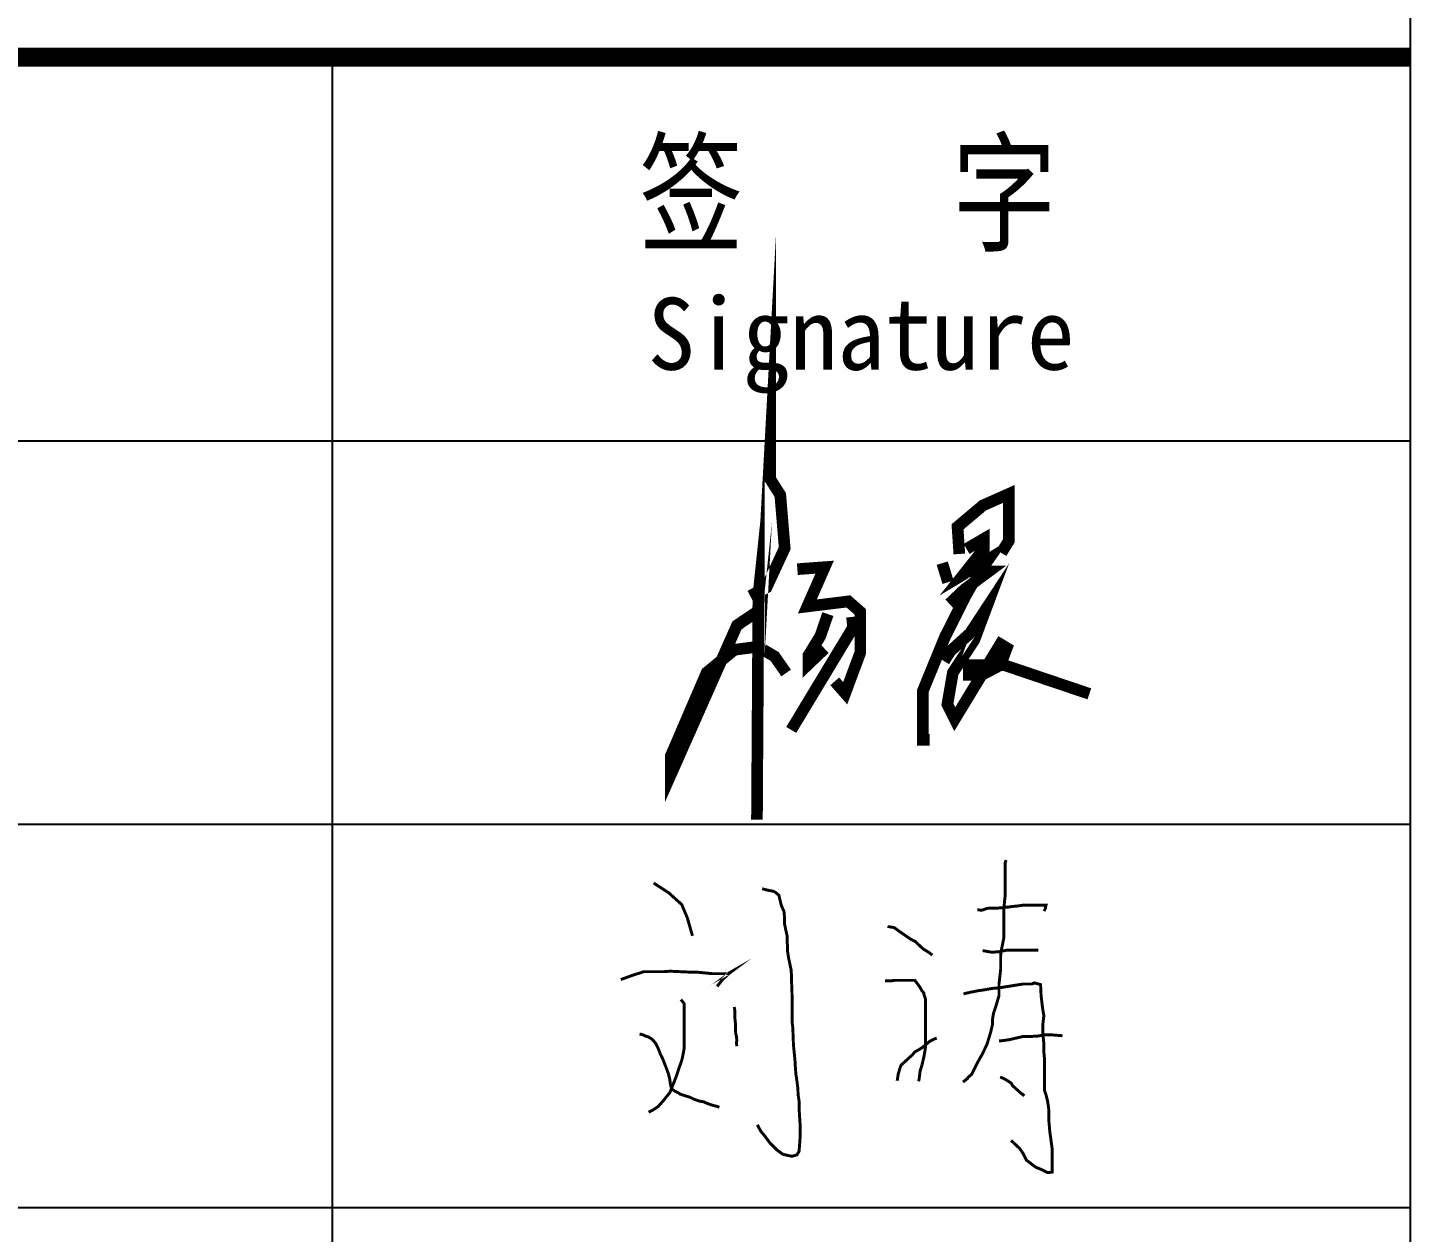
# Model space of a CAD drawing. Extents: x -809667 to 586099, y 3084146 to 3634412.
# Drawn here: x -806513 to -803607, y 3428281 to 3430794 of the extents above; entities that cross this region are included whole.
import ezdxf
from ezdxf.enums import TextEntityAlignment as Align

# ---------------------------------------------------------------- set-up
doc = ezdxf.new("R2010")
doc.units = 0
doc.header["$LTSCALE"] = 0.5
doc.layers.get('0').update_dxf_attribs({"linetype": 'CONTINUOUS'})
doc.layers.add('P-图框', color=7, linetype='CONTINUOUS')
doc.styles.add('STYLE-ARIAL', font='')
doc.styles.add('图签', font='', dxfattribs={"width": 0.66})
doc.styles.get('STYLE-ARIAL').set_extended_font_data('NSimSun')
doc.styles.get('图签').set_extended_font_data('SimSun')

# ---------------------------------------------------------------- blocks, each defined once
blk = doc.blocks.new('A$C9ec033b9')
at = {"const_width": 0.3}
for points in [[(-2.52999056695262, 0.1383978496014606), (-2.110027906252071, 0.361462214437779), (-1.641571502259467, 1.372591716673924), (-1.755792142590508, 2.741000454640016), (-2.012365633447189, 3.144825889350614), (-2.012365633447189, 4.023876217223005), (-2.119465247669723, 2.063517045957269), (-2.320009236631449, 0.1511383501056116), (-2.356866298941895, -5.622258406336186), (-2.328427734377328, -1.167559470079141), (-2.935925792320631, -1.244599247729639), (-3.651645955746062, -1.832917818101123), (-4.578980277816299, -3.986869921151083), (-4.578980277816299, -4.466753265500301), (-4.218812581442762, -3.654643368266989), (-3.791011338180397, -2.690032640442951), (-3.435416527208872, -1.8882337329851), (-2.870738006196916, -0.6149906845239457), (-2.322554884420242, -0.247619284724351), (-2.328427734377328, -1.167559470079141), (-1.900237024121452, -1.419271519524045), (-1.604715406720061, -1.843783935444662)], [(2.857522966049146, 1.221692085178802), (2.810864100290928, 1.921070803829934), (3.464082419988699, 2.471249410300516), (4.135964672605041, 2.76965061709052), (4.135964672605041, 2.322048315720167), (4.135964672605041, 1.566719063790515), (3.93999821000034, 1.24966735180351)], [(3.044156495423522, 1.352242674533045), (3.492077352711931, 1.613343853270635), (3.492077352711931, 1.352242674533045), (3.277448890556116, 1.081815751997055), (2.980415063037071, 0.7075599657255225), (3.40187253250042, 0.9616322304063942), (3.613274009607267, 1.089073920127703), (3.391518719028682, 0.7703803127806168), (3.613094193628058, 0.7703803127806168), (2.996378141746391, 0.3127852308680303), (2.60110802098643, -0.06084279116475955), (3.084726424014661, 0.3783384774869774), (3.204182350484189, 0.4669731810863595), (3.029485209495761, 0.1642649263667408), (2.489207562932279, -0.9103548840794247), (1.914034374814946, -2.314533100317931), (1.914034374814946, -3.56480363412993), (2.094126923708245, -3.56480363412993)], [(2.417227774567436, 0.9846022653218824), (2.566146740922704, 0.4935187940427568)], [(-1.316455959808081, 0.829779986088397), (-0.6126944025745615, 0.8812832801195327), (-1.058291210560128, -0.1298727464163676), (0, 0), (0.3063472012872808, -0.269023099943297), (0.3063472012872808, -1.317285625438672), (-0.08354976400732994, -2.365549133304739), (-0.3527643813285977, -2.059419534401968)], [(2.463786099047866, -1.537849830376217), (2.624920825124718, -1.282113434863277), (3.136758837325033, -0.8179973071673885), (3.534855713543948, -0.2118062774534337), (3.241022028727457, -0.9979606835695449), (2.691270304494537, -1.831474700244144), (2.549093401117716, -2.655516598344548), (2.738663894648198, -3.034385623526759), (3.193630372115877, -2.28611772696604), (3.545327781699598, -1.707692955184029), (3.914733683865052, -1.100143627729267), (4.078716163639911, -1.199849269964034), (3.913994767004624, -1.642039205267793), (3.431068522157148, -1.895611274492694), (3.098845125350635, -1.895611274492694), (3.098845125350635, -1.642039205267793), (3.383200865588151, -1.642039205267793), (4.018257958407048, -1.642039205267793), (6.207786910585128, -2.380835965654114)], [(0.09283242665696889, -0.3988968287303578), (0.1206823480315506, -0.6679199286736548), (-0.5848444811999798, -1.836779558187118), (-1.473656308546197, -3.309290907345712)], [(-0.5293379870709032, -0.3264413105789572), (-0.7242855029762723, -0.8923183670558501), (-1.030634637747426, -1.393258067924762), (-1.030634637747426, -1.615898044139612), (-0.6128877510782331, -1.217001215438358)]]:
    blk.add_lwpolyline(points, dxfattribs=at)
blk = doc.blocks.new('A$C87ed5627')
at = {"const_width": 30}
for points in [[(2180.861539294245, 1393.017318532977), (2169.719395295018, 1365.184899801694), (2169.719395295018, 1298.387004909746), (2169.719395295018, 1237.155638732482), (2169.719395295018, 1209.323220001184), (2169.719395295018, 1125.825963807307), (2169.719395295018, 1109.126490084323), (2169.719395295018, 1064.594597630043), (2169.719395295018, 1020.062705175762), (2164.148208297498, 969.9642840067972), (2158.577021300036, 897.5999728212337), (2158.577021300036, 841.9351353586535), (2158.577021300036, 775.1372404667054), (2158.577021300036, 680.5070392645284), (2158.577021300036, 608.1427280789503), (2141.863920298987, 524.6453594640188), (2130.721776299761, 468.9805220014387), (2125.15058930224, 418.882100832474), (2125.15058930224, 279.7200071760162), (2114.008445303014, 179.5232772591553), (2108.437258305494, 134.9913848048745), (2108.437258305494, 57.06054490462702), (2108.437258305494, 12.52865245034627), (2080.581783309521, -82.10166117289918), (2052.726308313489, -165.5989173667767), (2041.584164314263, -232.3968122587103), (2041.584164314263, -282.495121006621), (2024.870833317516, -354.8594321921846), (2008.157732316526, -410.5243820758333), (1985.873214322259, -482.8886932613968), (1935.733451327716, -588.6519518929417), (1919.02012033097, -616.4843706242391), (1891.164645334997, -666.5826793721353), (1829.882738341228, -789.0454117266636), (1790.884889350215, -822.4443591726449), (1785.31393234845, -833.5773041809443), (1757.458457352477, -855.8433066186117), (1740.74512635573, -866.9762516269257)], [(-1410.939273948112, 1159.337557153965), (-1255.680874432146, 1058.178278133695), (-1124.493369883101, 939.5830550358078), (-1068.270219360886, 805.3831144831929), (-1015.170411092986, 621.2483254018443)], [(-305.3766240656842, 1101.549985263613), (-269.1453939242638, 1091.206798191706), (-222.562515168509, 1080.863498698745), (-191.5073393299826, 1075.691905162777), (-170.8038121056743, 1065.348718090871), (-134.5725819642539, 1034.31915687515), (-113.8690547399456, 946.4020667639124), (-103.5174061256694, 915.3725055481918), (-82.81387890141923, 868.8281637245964), (-77.63805459428113, 811.9405224080401), (-77.63805459428113, 744.7098064406309), (-56.93452736997278, 646.4495292575011), (-51.75870306283468, 625.7631551136728), (-51.75870306283468, 579.2187008690235), (-46.58287875569658, 506.8163913656608), (-46.58287875569658, 465.4436430780188), (-36.23100014566444, 398.2129271106096), (-10.3516486142762, 274.0945698266441), (-5.1758243071381, 196.5206667873281), (-5.1758243071381, 144.8046190067253), (0, 0), (0, -25.85796767978172), (0.4627514444873668, -190.0000205486431), (0.9781719151651487, -259.5061387413443), (5.955509891966358, -303.7096492835553), (8.42152429925045, -355.4514414865698), (10.88753870653454, -409.6570536090294), (13.41404199542012, -488.4111529211223), (21.59223079355434, -570.9423749587877), (28.9525547127123, -643.6678950055066), (33.06832861853763, -715.9607063978328), (37.97505790082505, -783.7833192385733), (49.42447621905012, -859.7774815629818), (59.24322468577884, -939.3134693373868), (60.87895444373135, -994.87903900526), (70.69264300400391, -1060.250310664051), (72.3394125578343, -1152.010964346453), (75.96667549543781, -1220.258866051721), (81.15560956019908, -1292.845096406891), (81.15560956019908, -1365.431439183129), (81.15560956019908, -1432.832922738482), (75.96667549543781, -1510.604012314521), (70.7775114349206, -1572.820749070088), (50.02154518017778, -1609.113976668727), (-1.868715450400487, -1624.668104647091), (-95.27136858197628, -1603.929229868925), (-157.5394973420189, -1557.266621091723), (-224.9967901625787, -1489.865025115301), (-287.2651489184354, -1406.909301160515), (-318.3994432942127, -1370.616073561876), (-354.7224417389953, -1303.214590006508)], [(1887.565441878629, 886.3874337034649), (1925.884803413763, 882.9066528882831), (1936.3355801953, 882.9066528882831), (1957.237133758434, 889.8681020975928), (1981.622432912525, 900.3102197010448), (2016.458278852399, 903.7908880951727), (2093.097231918538, 903.7908880951727), (2201.088515329233, 914.2331181196641), (2253.342399236979, 921.1944549079199), (2291.661990767869, 924.6752357231162), (2340.432129084598, 931.6365725113719), (2361.333682647673, 935.1173533265537), (2382.235236210807, 935.1173533265537), (2424.038343336957, 935.1173533265537), (2504.160811998299, 935.1173533265537), (2538.996887933987, 935.1173533265537), (2580.799995060137, 935.1173533265537), (2587.767026250658, 935.1173533265537), (2580.799995060137, 910.7523373044824), (2580.799995060137, 900.3102197010448), (2573.83273387386, 886.3874337034649), (2566.865472687583, 872.4645352848311)], [(975.2590189919574, 722.2192991490156), (982.0344637246453, 715.4494154234853), (1019.299064760678, 708.6796441190236), (1039.625398958684, 705.2947584667854), (1076.890229990473, 678.2155608278554), (1090.440889460035, 668.0607914501015), (1209.010597292276, 586.8230861122574), (1256.438480425219, 563.1287741255655), (1286.92786672432, 532.6646908343973), (1334.355749857205, 488.6609525132371), (1395.334292459709, 451.4269854965532), (1429.211516123032, 424.3477878576232)], [(1941.289228610171, 470.8359191519412), (2035.997797597374, 454.1364454289433), (2108.422078586183, 459.7029741436272), (2191.988503574161, 476.4024478666252), (2247.699453566165, 476.4024478666252), (2370.263497549458, 476.4024478666252), (2442.687778538209, 476.4024478666252), (2492.827541532693, 476.4024478666252), (2509.54087252944, 476.4024478666252)], [(-1745.988109421189, 176.0067465473403), (-1620.78992413907, 221.0408238702221), (-1510.615291095048, 256.0674034020485), (-1310.298194643634, 256.0674034020485), (-1245.195138296927, 261.0711522975762), (-1029.854029615934, 251.0635420854669), (-964.750973269227, 251.0635420854669), (-814.5129209349398, 236.0521829778445), (-654.2592437738203, 236.0521829778445), (-619.20375189482, 256.0674034020485), (-639.2354615399381, 241.0559318733576), (-659.2671711851144, 221.0408238702221), (-704.3385178866447, 181.010495442868), (-764.4336468220572, 105.9536999047414)], [(945.6236069042352, 162.4661921488878), (972.8500435301685, 162.4661921488878), (1005.5220894753, 162.4661921488878), (1043.639054752479, 167.9070341200859), (1081.756250025355, 167.9070341200859), (1141.654732596478, 167.9070341200859), (1196.107835844101, 167.9070341200859), (1250.560939091723, 167.9070341200859), (1283.232985036913, 124.3805231925362), (1299.568893011601, 102.617380149808), (1321.35018030979, 64.53171119345643), (1343.131237612222, 37.32761375846167), (1343.131237612222, 26.44604223710485), (1359.467145586968, -22.52131066167203), (1359.467145586968, -49.72529567559832), (1359.467145586968, -87.8109646319499), (1359.467145586968, -185.7455580084352), (1359.467145586968, -267.357737892351), (1359.467145586968, -327.2065498914162), (1359.467145586968, -425.1411432679015), (1359.467145586968, -512.19416512303), (1343.131237612222, -610.1286460784468), (1321.35018030979, -702.622397483734), (1305.014042339346, -751.5897503824963), (1294.123513688101, -838.6426598165563), (1288.6781343646, -860.4059152803384)], [(1746.291933803936, 30.28173633417464), (1818.716214792745, 46.98121005715802), (1902.282639780722, 63.68068378014141), (1946.8514457735, 69.24721249482536), (2041.560014760762, 85.94668621780875), (2108.413108751993, 91.51310251143877), (2247.690483732033, 113.7791049491061), (2353.541196718521, 130.4785786720895), (2442.678578708263, 130.4785786720895), (2470.534053704294, 141.6115236804035), (2531.81619069376, 124.9120499574055), (2537.411527244782, 6.962123735662317), (2542.982484246546, -37.56976871861843), (2548.553671244066, -87.66807746651466), (2554.124628245831, -126.6335536271799), (2565.267002240813, -193.4313360980595), (2559.695815243293, -237.9632285523403), (2554.124628245831, -293.628178435989), (2554.124628245831, -360.4259609068686), (2559.695815243293, -421.6573270841327), (2565.267002240813, -477.3221645467274), (2565.267002240813, -560.8195331616589), (2570.837959242577, -622.0507869178546), (2570.837959242577, -672.1492080868193), (2570.837959242577, -783.4789954330481), (2570.837959242577, -811.3114141643455), (2570.837959242577, -872.5427803416096), (2570.837959242577, -917.0746727958758), (2570.837959242577, -950.4735078208032), (2587.551290239324, -1000.571928989753), (2604.264621236071, -1067.369711460648), (2615.406765235297, -1145.300551360895), (2615.406765235297, -1251.06380999244), (2626.548909234582, -1379.092958640598), (2632.120096232044, -1418.058434801249), (2648.833197233034, -1540.521054734723), (2648.833197233034, -1612.885478341355), (2648.833197233034, -1674.116732097566), (2648.833197233034, -1735.34809827483), (2648.833197233034, -1785.44651944378), (2604.264621236071, -1791.013048158464), (2537.411527244782, -1757.614100712497), (2481.700577252777, -1735.34809827483), (2386.992008265515, -1662.983787089252), (2353.565346272022, -1596.186004618372), (2320.138914274285, -1546.087583449407), (2231.001302288787, -1462.59032725553)], [(-1133.261037782708, -27.73236398916924), (-1101.144201572577, -67.84532189456513), (-1101.144201572577, -140.0485337032151), (-1101.144201572577, -172.1389000275376), (-1101.144201572577, -260.3872949983488), (-1101.144201572577, -356.6583939712873), (-1101.144201572577, -452.9293805231864), (-1101.144201572577, -501.0649300096557), (-1101.144201572577, -533.1551839129097), (-1114.318817994616, -601.8255639562558), (-1124.424371158821, -646.0978761863225), (-1149.319570885622, -717.674677856674), (-1181.436407095753, -813.9456644085585), (-1245.67030951177, -974.3973836090736), (-1309.903981932002, -1054.623186998811), (-1366.108502798685, -1118.803919647442), (-1414.28387211173, -1150.89428597175), (-1462.459241424804, -1174.961948293931)], [(-589.7530263924855, -103.0307523821539), (-583.296585761942, -141.7377725291735), (-583.296585761942, -161.0913950237446), (-583.296585761942, -180.4449050972471), (-583.296585761942, -209.4751702075155), (-580.0681354509434, -254.6334728000948), (-576.8399151356425, -270.7613978613663), (-576.8399151356425, -293.3406053681829), (-576.8399151356425, -335.2733229485166), (-576.8399151356425, -351.4012480097736), (-573.6116948203417, -377.2059281077818), (-567.1552541897981, -406.2363056391187), (-563.9270338745555, -441.7177407738782), (-563.9270338745555, -448.1689107983839), (-567.1552541897981, -461.0713632684492), (-563.9270338745555, -503.003968427729)], [(-1554.216964968538, -379.248393899732), (-1517.973775048216, -387.2957181137026), (-1503.879175635229, -395.3431547487271), (-1493.811571769416, -399.3668168557051), (-1473.676594033546, -405.4023662266991), (-1449.514390754746, -417.4733525476477), (-1427.365800247411, -431.5563385536661), (-1411.257818058715, -449.6628742456087), (-1397.163218645728, -465.7576350946038), (-1387.095614779915, -479.8405086795537), (-1373.001245362684, -508.0063682705513), (-1356.893033178232, -544.2195520754904), (-1340.785050989536, -588.4800600944), (-1322.663456029375, -622.6813566353376), (-1310.582469387853, -650.8472162263206), (-1294.474257203401, -695.1077242452302), (-1284.406883333344, -719.2499217292352), (-1260.244680054544, -785.6407399681339), (-1250.177076188731, -825.8775858800655), (-1244.136697865848, -858.0669951569726), (-1242.123085094383, -884.2209674839396), (-1234.069094000035, -916.4104891819006), (-1230.042098452861, -926.4697006598872), (-1226.015102905687, -936.5289121378592), (-1209.907120716991, -950.6117857228237), (-1193.798908532539, -960.6709972008102), (-1177.690926343843, -968.7184338358347), (-1159.569331383682, -978.7776453138213), (-1141.447736423521, -990.8486316347553), (-1111.245154821838, -1000.907843112742), (-1040.772387752659, -1023.038153332731), (-1028.691401111137, -1029.073702703725), (-1000.502202285163, -1043.156576288689), (-940.0970390817383, -1063.274999244648), (-901.8402363899513, -1069.310548615656), (-877.6782631069073, -1081.381647357659), (-801.1648877190892, -1107.535619684626), (-764.9216977987671, -1115.582943898582), (-740.7597245157231, -1125.642155376569)], [(1070.865721374168, -854.9650733091403), (1081.756250025355, -784.2345773676352), (1103.537537323602, -713.5040814261447), (1108.982916647044, -697.1816679335752), (1168.881399218168, -642.7735854846542), (1185.217307192856, -626.4511719920847), (1223.33450246579, -593.8062325858773), (1250.560939091723, -561.1614056007384), (1299.568893011601, -533.9573081657436), (1332.240708961035, -512.19416512303), (1364.912524910411, -484.9900676880352), (1403.029720183345, -452.3452407028963), (1435.701536132779, -436.0228272103268), (1473.818731405656, -419.7004137177573)], [(2108.437258305494, -449.4897458154301), (2119.579402304778, -449.4897458154301), (2203.145827292756, -438.3568008071306), (2253.285820282996, -427.2238557988167), (2347.994389270258, -404.9578533611493), (2414.847483261547, -404.9578533611493), (2503.984865251288, -399.3913246464654), (2570.837959242577, -388.2583796381659), (2654.404384230555, -388.2583796381659), (2721.257478221843, -393.8249083528499), (2737.97080921859, -393.8249083528499), (2754.684140215337, -399.3913246464654)], [(2119.579402304778, -816.877830457961), (2158.577021300036, -833.5773041809443), (2197.574870290991, -855.8433066186117), (2231.001302288787, -878.1091966352251), (2247.714633285534, -905.9416153665225), (2277.647429875098, -933.113110694525), (2305.15515130054, -957.9035280021926), (2337.517162977718, -987.0051804846444), (2348.577658486523, -993.2063260749055), (2365.29098948327, -1009.905799797903)]]:
    blk.add_lwpolyline(points, dxfattribs=at)
blk = doc.blocks.new('图签')
at = {"layer": 'P-图框'}
for p, q in [((888261.9751887445, -120556.7549742685), (888261.9751887447, -114956.7549742685)), ((884511.9751887447, -115756.7549742685), (890511.9751887447, -115756.7549742685)), ((884511.9751887447, -116556.7549742685), (890511.9751887447, -116556.7549742685)), ((884511.9751887447, -117356.7549742685), (890511.9751887447, -117356.7549742685))]:
    blk.add_line(p, q, dxfattribs=at)
blk.add_lwpolyline([(884511.9751887447, -100856.7549742685), (884511.9751887447, -132756.7551966526), (890511.9751887447, -132756.7551966526), (890511.9751887447, -100856.7549742685)], close=True, dxfattribs=at)
at = {"layer": 'P-图框', "linetype": 'Continuous', "const_width": 40}
blk.add_lwpolyline([(884511.9751887447, -114956.7549742685), (890511.9751887447, -114956.7549742685)], dxfattribs=at)
at = {"layer": 'P-图框'}
for name, p, xscale, yscale, zscale in [('A$C9ec033b9', (889338.8102117078, -116092.0512546672), 81, 81, 81), ('A$C87ed5627', (889221.279824431, -116917.0115661609), 0.2048000000000001, 0.2048000000000001, 0.2048000000000001)]:
    blk.add_blockref(name, p, dxfattribs=dict(at, xscale=xscale, yscale=yscale, zscale=zscale))
for s, height, style, width, p in [('签    字', 200, '图签', 0.8, (889337.3508954134, -115240.7177891677)), ('Signature', 150, 'STYLE-ARIAL', 0.9700000000000001, (889365.0497943151, -115533.6684105431))]:
    blk.add_text(s, height=height, dxfattribs=dict(at, style=style, width=width)).set_placement(p, align=Align.MIDDLE_CENTER)

msp = doc.modelspace()

# ---------------------------------------------------------------- block references
msp.add_blockref('图签', (-1694139.463501051, 3545689.159442358))

doc.saveas('drawing.dxf')
